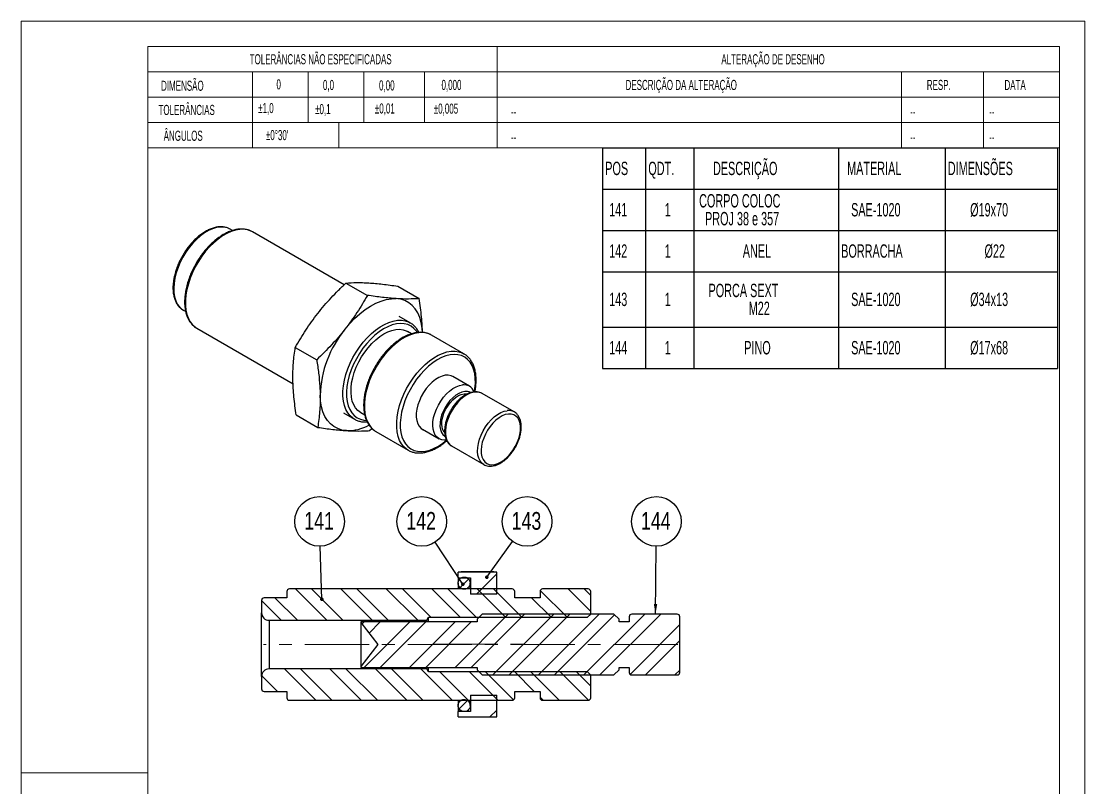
# Model space of a CAD drawing. Header units: millimetres. Extents: x 0 to 210, y 0 to 297.
# Drawn here: x 0 to 210, y 145.9 to 297.4 of the extents above; entities that cross this region are included whole.
import ezdxf

# ---------------------------------------------------------------- set-up
doc = ezdxf.new("R2010")
doc.units = ezdxf.units.MM
doc.linetypes.add('CENTERX2', pattern=[20.32, 12.7, -2.54, 2.54, -2.54])
doc.layers.add('COTAS', color=7, linetype='Continuous')
doc.styles.add('SLDTEXTSTYLE1', font='TXT', dxfattribs={"width": 0.589474})
doc.styles.add('SLDTEXTSTYLE5', font='TXT', dxfattribs={"width": 0.605})
doc.styles.add('SLDTEXTSTYLE6', font='TXT', dxfattribs={"width": 0.75})
doc.dimstyles.new('SLDDIMSTYLE0', dxfattribs={"dimtxt": 0.18, "dimasz": 2, "dimexe": 0, "dimexo": 0.0625, "dimgap": 0, "dimtad": 0, "dimtih": 1, "dimtoh": 1, "dimdec": 0, "dimrnd": 1e-09, "dimzin": 0, "dimdsep": 46, "dimtxsty": 'Standard', "dimsah": 1, "dimcen": 0.09, "dimadec": 0, "dimazin": 0, "dimtfac": 2, "dimtdec": 0, "dimtofl": 0, "dimtmove": 0, "dimatfit": 3, "dimfxl": 0, "dimfrac": 2, "dimtolj": 1, "dimtzin": 0, "dimarcsym": 0})
doc.dimstyles.new('SLDDIMSTYLE1', dxfattribs={"dimtxt": 0.18, "dimasz": 0.7, "dimexe": 0, "dimexo": 0.0625, "dimgap": 0, "dimtad": 0, "dimtih": 1, "dimtoh": 1, "dimdec": 0, "dimrnd": 1e-09, "dimzin": 0, "dimdsep": 46, "dimtxsty": 'Standard', "dimblk1": 'DOT', "dimblk2": 'DOT', "dimsah": 1, "dimcen": 0.09, "dimadec": 0, "dimazin": 0, "dimtfac": 0.7, "dimtdec": 0, "dimtofl": 0, "dimtmove": 0, "dimatfit": 3, "dimldrblk": 'DOT', "dimfxl": 0, "dimfrac": 2, "dimtolj": 1, "dimtzin": 0, "dimarcsym": 0})
pattern_1 = [(135, (0, 0), (-4.49013, -4.49013), []), (135, (-3.175, -1e-14), (-4.49013, -4.49013), [])]
pattern_2 = [(45, (0, 0), (-4.49013, 4.49013), []), (45, (0, 3.175), (-4.49013, 4.49013), [])]

# ---------------------------------------------------------------- blocks, each defined once
blk = doc.blocks.new('Bloco2')
at = {"color": 7, "linetype": 'Continuous', "lineweight": 18}
for p, q in [((210.04, 297.06), (0.04, 297.06)), ((0.04, 297.06), (0.04, 0.06)), ((210.04, 0.06), (210.04, 297.06)), ((205.04, 292.06), (25.04, 292.06)), ((25.04, 292.06), (25.04, 5.06)), ((205.04, 5.06), (205.04, 292.06)), ((0.04, 148.56), (25.04, 148.56))]:
    blk.add_line(p, q, dxfattribs=at)
blk = doc.blocks.new('SW_TABLEANNOTATION_0')
at = {"layer": 'COTAS', "color": 0}
for p, q in [((0, 0), (0, -8.16)), ((0, 0), (8.51, 0)), ((8.51, 0), (8.51, -8.16)), ((8.51, 0), (18, 0)), ((18, 0), (18, -8.16)), ((18, 0), (46.6, 0)), ((46.6, 0), (46.6, -8.16)), ((46.6, 0), (67.65, 0)), ((67.65, 0), (67.65, -8.16)), ((67.65, 0), (89.87, 0)), ((89.87, 0), (89.87, -8.16)), ((0, -8.16), (8.51, -8.16)), ((0, -8.16), (0, -16.33)), ((0, -8.16), (89.87, -8.16)), ((8.51, -8.16), (18, -8.16)), ((8.51, -8.16), (8.51, -16.33)), ((18, -8.16), (46.6, -8.16)), ((18, -8.16), (18, -16.33)), ((46.6, -8.16), (67.65, -8.16)), ((46.6, -8.16), (46.6, -16.33)), ((67.65, -8.16), (89.87, -8.16)), ((67.65, -8.16), (67.65, -16.33)), ((89.87, -8.16), (89.87, -16.33)), ((0, -16.33), (0, -24.49)), ((0, -16.33), (8.51, -16.33)), ((8.51, -16.33), (8.51, -24.49)), ((8.51, -16.33), (18, -16.33)), ((18, -16.33), (18, -24.49)), ((18, -16.33), (46.6, -16.33)), ((46.6, -16.33), (46.6, -24.49)), ((46.6, -16.33), (67.65, -16.33)), ((67.65, -16.33), (67.65, -24.49)), ((67.65, -16.33), (89.87, -16.33)), ((89.87, -16.33), (89.87, -24.49)), ((0, -24.49), (0, -35.43)), ((0, -24.49), (8.51, -24.49)), ((8.51, -24.49), (8.51, -35.43)), ((8.51, -24.49), (18, -24.49)), ((18, -24.49), (18, -35.43)), ((18, -24.49), (46.6, -24.49)), ((46.6, -24.49), (46.6, -35.43)), ((46.6, -24.49), (67.65, -24.49)), ((67.65, -24.49), (67.65, -35.43)), ((67.65, -24.49), (89.87, -24.49)), ((89.87, -24.49), (89.87, -35.43)), ((0, -35.43), (0, -43.6)), ((0, -35.43), (8.51, -35.43)), ((8.51, -35.43), (8.51, -43.6)), ((8.51, -35.43), (18, -35.43)), ((18, -35.43), (18, -43.6)), ((18, -35.43), (46.6, -35.43)), ((46.6, -35.43), (46.6, -43.6)), ((46.6, -35.43), (67.65, -35.43)), ((67.65, -35.43), (67.65, -43.6)), ((67.65, -35.43), (89.87, -35.43)), ((89.87, -35.43), (89.87, -43.6)), ((0, -43.6), (8.51, -43.6)), ((8.51, -43.6), (18, -43.6)), ((18, -43.6), (46.6, -43.6)), ((46.6, -43.6), (67.65, -43.6)), ((67.65, -43.6), (89.87, -43.6))]:
    blk.add_line(p, q, dxfattribs=at)
at = {"layer": 'COTAS', "color": 0, "attachment_point": 1, "style": 'SLDTEXTSTYLE5'}
for s, insert, char_height in [('DESCRIÇÃO', (21.81, -2.76), 2.646), ('DIMENSÕES', (68.18, -2.76), 2.646), ('POS', (0.53, -2.76), 2.646), ('QDT.', (9.04, -2.76), 2.646), ('MATERIAL', (48.3, -2.76), 2.646), ('CORPO COLOC', (19.07, -9.16), 2.6458), ('141', (1.31, -10.93), 2.646), ('1', (12.27, -10.93), 2.65), ('SAE-1020', (49.09, -10.93), 2.646), ('Ø19x70', (72.59, -10.93), 2.646), ('PROJ 38 e 357', (20.24, -12.69), 2.6458), ('142', (1.31, -19.09), 2.646), ('1', (12.27, -19.09), 2.65), ('ANEL', (27.69, -19.09), 2.646), ('BORRACHA', (47.13, -19.09), 2.646), ('Ø22', (75.43, -19.09), 2.646), ('PORCA SEXT', (20.93, -26.88), 2.646), ('143', (1.31, -28.64), 2.646), ('1', (12.27, -28.64), 2.65), ('SAE-1020', (49.09, -28.64), 2.646), ('Ø34x13', (72.59, -28.64), 2.646), ('M22', (28.87, -30.41), 2.646), ('144', (1.31, -38.19), 2.646), ('1', (12.27, -38.19), 2.65), ('PINO', (27.98, -38.19), 2.646), ('SAE-1020', (49.09, -38.19), 2.646), ('Ø17x68', (72.59, -38.19), 2.646)]:
    blk.add_mtext(s, dxfattribs=dict(at, insert=insert, char_height=char_height))
blk = doc.blocks.new('SW_NOTE_0_2')
at = {"layer": 'COTAS', "color": 0}
blk.add_circle((0.05, 4.91), 4.91, dxfattribs=at)
at = {"layer": 'COTAS', "color": 0, "insert": (-0.06, 6.76), "char_height": 3.5, "attachment_point": 2, "style": 'SLDTEXTSTYLE6'}
blk.add_mtext('144', dxfattribs=at)
blk = doc.blocks.new('SW_NOTE_0_3')
at = {"layer": 'COTAS', "color": 0}
blk.add_circle((-0.14, 4.91), 4.91, dxfattribs=at)
at = {"layer": 'COTAS', "color": 0, "insert": (-0.24, 6.76), "char_height": 3.5, "attachment_point": 2, "style": 'SLDTEXTSTYLE6'}
blk.add_mtext('141', dxfattribs=at)
blk = doc.blocks.new('_Dot')
at = {"color": 0, "linetype": 'ByBlock', "lineweight": -2}
blk.add_line((-0.5, 0), (-1, 0), dxfattribs=at)
at = {"color": 0, "linetype": 'ByBlock', "const_width": 0.5}
blk.add_lwpolyline([(-0.25, 0, 1), (0.25, 0, 1)], format="xyb", close=True, dxfattribs=at)
blk = doc.blocks.new('SW_NOTE_0_4')
at = {"layer": 'COTAS', "color": 0}
blk.add_circle((2.87, 3.99), 4.91, dxfattribs=at)
at = {"layer": 'COTAS', "color": 0, "insert": (2.76, 5.84), "char_height": 3.5, "attachment_point": 2, "style": 'SLDTEXTSTYLE6'}
blk.add_mtext('143', dxfattribs=at)
blk = doc.blocks.new('SW_NOTE_0_5')
at = {"layer": 'COTAS', "color": 0}
blk.add_circle((-2.69, 4.11), 4.91, dxfattribs=at)
at = {"layer": 'COTAS', "color": 0, "insert": (-2.8, 5.96), "char_height": 3.5, "attachment_point": 2, "style": 'SLDTEXTSTYLE6'}
blk.add_mtext('142', dxfattribs=at)

msp = doc.modelspace()

# ---------------------------------------------------------------- hatches: boundary and pattern name
at = {"layer": 'COTAS', "linetype": 'Continuous', "lineweight": 18}
h = msp.add_hatch(dxfattribs=at)
h.set_pattern_fill('STEEL', color=256, scale=2, style=0)
h.set_pattern_definition(pattern_2)
edge = h.paths.add_edge_path(flags=0)
edge.add_spline(control_points=[(87.86, 185.19), (87.98, 185.24), (88.1, 185.31), (88.21, 185.39), (88.31, 185.47), (88.41, 185.58), (88.48, 185.69), (88.55, 185.81), (88.6, 185.93), (88.63, 186.06), (88.66, 186.2), (88.67, 186.33), (88.65, 186.47), (88.64, 186.6), (88.6, 186.73), (88.54, 186.85), (88.48, 186.97), (88.4, 187.09), (88.3, 187.18), (88.21, 187.27), (88.09, 187.35), (87.97, 187.41), (87.85, 187.47), (87.72, 187.51), (87.58, 187.52), (87.45, 187.53), (87.31, 187.53), (87.18, 187.49), (87.05, 187.46), (86.92, 187.41), (86.81, 187.34), (86.7, 187.27), (86.6, 187.17), (86.51, 187.07), (86.43, 186.96), (86.37, 186.84), (86.32, 186.71), (86.28, 186.58), (86.26, 186.45), (86.26, 186.31), (86.26, 186.18), (86.28, 186.04), (86.33, 185.92), (86.38, 185.79), (86.44, 185.67), (86.53, 185.57), (86.61, 185.46), (86.72, 185.37), (86.83, 185.3), (86.95, 185.23), (87.08, 185.18), (87.21, 185.15), (87.34, 185.13), (87.48, 185.12), (87.61, 185.14), (87.69, 185.15), (87.78, 185.17), (87.86, 185.19)], knot_values=[0, 0, 0, 0, 0.000403, 0.000403, 0.000403, 0.000806, 0.000806, 0.000806, 0.001209, 0.001209, 0.001209, 0.001612, 0.001612, 0.001612, 0.002015, 0.002015, 0.002015, 0.002418, 0.002418, 0.002418, 0.00282, 0.00282, 0.00282, 0.003223, 0.003223, 0.003223, 0.003626, 0.003626, 0.003626, 0.004029, 0.004029, 0.004029, 0.004432, 0.004432, 0.004432, 0.004835, 0.004835, 0.004835, 0.005238, 0.005238, 0.005238, 0.005641, 0.005641, 0.005641, 0.006044, 0.006044, 0.006044, 0.006447, 0.006447, 0.006447, 0.00685, 0.00685, 0.00685, 0.007253, 0.007253, 0.007253, 0.007503, 0.007503, 0.007503, 0.007503], weights=[1, 1, 1, 1, 1, 1, 1, 1, 1, 1, 1, 1, 1, 1, 1, 1, 1, 1, 1, 1, 1, 1, 1, 1, 1, 1, 1, 1, 1, 1, 1, 1, 1, 1, 1, 1, 1, 1, 1, 1, 1, 1, 1, 1, 1, 1, 1, 1, 1, 1, 1, 1, 1, 1, 1, 1, 1, 1], degree=3, periodic=0)
h = msp.add_hatch(dxfattribs=at)
h.set_pattern_fill('ANSI32', color=256, style=0)
h.paths.add_polyline_path([(86.29, 187.37), (88.69, 187.37), (88.69, 184.17), (93.89, 184.17), (93.89, 188.47), (93.89, 188.48), (86.29, 188.48), (86.29, 188.47)], flags=0)
h = msp.add_hatch(dxfattribs=at)
h.set_pattern_fill('STEEL', color=256, scale=2, angle=90, style=0)
h.set_pattern_definition(pattern_1)
edge = h.paths.add_edge_path(flags=0)
edge.add_line((48.95, 178.97), (80.09, 178.97))
edge.add_line((80.09, 178.97), (80.45, 179.57))
edge.add_line((80.45, 179.57), (111.82, 179.57))
edge.add_line((111.82, 179.57), (112.45, 180.2))
edge.add_line((112.45, 180.2), (112.45, 184.67))
edge.add_arc((111.95, 184.67), 0.5, 0, 90)
edge.add_line((111.95, 185.17), (102.95, 185.17))
edge.add_arc((102.95, 184.67), 0.5, 90, 180)
edge.add_line((102.45, 184.67), (102.45, 183.42))
edge.add_line((102.45, 183.42), (97.45, 183.42))
edge.add_line((97.45, 183.42), (97.45, 184.67))
edge.add_arc((96.95, 184.67), 0.5, 0, 90)
edge.add_line((96.95, 185.17), (52.95, 185.17))
edge.add_arc((52.95, 184.67), 0.5, 90, 180)
edge.add_line((52.45, 184.67), (52.45, 183.42))
edge.add_line((52.45, 183.42), (47.95, 183.42))
edge.add_arc((47.95, 182.92), 0.5, 90, 180)
edge.add_line((47.45, 182.92), (47.45, 180.47))
edge.add_arc((48.95, 180.47), 1.5, 180, 270)
h = msp.add_hatch(dxfattribs=at)
h.set_pattern_fill('STEEL', color=256, scale=2, style=0)
h.set_pattern_definition(pattern_2)
edge = h.paths.add_edge_path(flags=0)
edge.add_line((118.05, 169.17), (118.05, 169.67))
edge.add_line((118.05, 169.67), (120.05, 169.67))
edge.add_line((120.05, 169.67), (120.05, 168.67))
edge.add_arc((120.55, 168.67), 0.5, 180, 270)
edge.add_line((120.55, 168.17), (129.55, 168.17))
edge.add_arc((129.55, 168.67), 0.5, 270, 360)
edge.add_line((130.05, 168.67), (130.05, 179.67))
edge.add_arc((129.55, 179.67), 0.5, 0, 90)
edge.add_line((129.55, 180.17), (120.55, 180.17))
edge.add_arc((120.55, 179.67), 0.5, 90, 180)
edge.add_line((120.05, 179.67), (120.05, 178.67))
edge.add_line((120.05, 178.67), (118.05, 178.67))
edge.add_line((118.05, 178.67), (118.05, 179.17))
edge.add_line((118.05, 179.17), (117.05, 180.17))
edge.add_line((117.05, 180.17), (91.05, 180.17))
edge.add_line((91.05, 180.17), (90.05, 179.17))
edge.add_line((90.05, 179.17), (90.05, 178.67))
edge.add_line((90.05, 178.67), (67.05, 178.67))
edge.add_line((67.05, 178.67), (67.05, 178.53))
edge.add_line((67.05, 178.53), (70.45, 174.17))
edge.add_line((70.45, 174.17), (67.05, 169.82))
edge.add_line((67.05, 169.82), (67.05, 169.67))
edge.add_line((67.05, 169.67), (90.05, 169.67))
edge.add_line((90.05, 169.67), (90.05, 169.17))
edge.add_line((90.05, 169.17), (91.05, 168.17))
edge.add_line((91.05, 168.17), (117.05, 168.17))
edge.add_line((117.05, 168.17), (118.05, 169.17))
h = msp.add_hatch(dxfattribs=at)
h.set_pattern_fill('STEEL', color=256, scale=2, angle=90, style=0)
h.set_pattern_definition(pattern_1)
edge = h.paths.add_edge_path(flags=0)
edge.add_line((111.82, 168.77), (80.45, 168.77))
edge.add_line((80.45, 168.77), (80.09, 169.37))
edge.add_line((80.09, 169.37), (48.95, 169.37))
edge.add_arc((48.95, 167.87), 1.5, 90, 180)
edge.add_line((47.45, 167.87), (47.45, 165.42))
edge.add_arc((47.95, 165.42), 0.5, 180, 270)
edge.add_line((47.95, 164.92), (52.45, 164.92))
edge.add_line((52.45, 164.92), (52.45, 163.67))
edge.add_arc((52.95, 163.67), 0.5, 180, 270)
edge.add_line((52.95, 163.17), (96.95, 163.17))
edge.add_arc((96.95, 163.67), 0.5, 270, 360)
edge.add_line((97.45, 163.67), (97.45, 164.92))
edge.add_line((97.45, 164.92), (102.45, 164.92))
edge.add_line((102.45, 164.92), (102.45, 163.67))
edge.add_arc((102.95, 163.67), 0.5, 180, 270)
edge.add_line((102.95, 163.17), (111.95, 163.17))
edge.add_arc((111.95, 163.67), 0.5, 270, 360)
edge.add_line((112.45, 163.67), (112.45, 168.15))
edge.add_line((112.45, 168.15), (111.82, 168.77))
h = msp.add_hatch(dxfattribs=at)
h.set_pattern_fill('ANSI32', color=256, style=0)
h.paths.add_polyline_path([(93.89, 164.17), (88.69, 164.17), (88.69, 160.97), (86.29, 160.97), (86.29, 159.87), (86.29, 159.87), (93.89, 159.87), (93.89, 159.87)], flags=0)
h = msp.add_hatch(dxfattribs=at)
h.set_pattern_fill('STEEL', color=256, scale=2, style=0)
h.set_pattern_definition(pattern_2)
edge = h.paths.add_edge_path(flags=0)
edge.add_spline(control_points=[(88.19, 161.17), (88.29, 161.26), (88.39, 161.36), (88.46, 161.47), (88.54, 161.58), (88.59, 161.71), (88.62, 161.84), (88.66, 161.97), (88.67, 162.11), (88.65, 162.24), (88.64, 162.37), (88.6, 162.51), (88.55, 162.63), (88.49, 162.75), (88.41, 162.87), (88.32, 162.96), (88.23, 163.06), (88.12, 163.14), (88, 163.2), (87.88, 163.26), (87.74, 163.3), (87.61, 163.32), (87.48, 163.33), (87.34, 163.33), (87.21, 163.3), (87.08, 163.27), (86.95, 163.22), (86.83, 163.15), (86.72, 163.08), (86.61, 162.99), (86.53, 162.89), (86.44, 162.78), (86.38, 162.66), (86.33, 162.54), (86.28, 162.41), (86.26, 162.27), (86.26, 162.14), (86.26, 162.01), (86.28, 161.87), (86.32, 161.74), (86.37, 161.62), (86.43, 161.49), (86.51, 161.39), (86.6, 161.28), (86.7, 161.19), (86.81, 161.12), (86.92, 161.04), (87.05, 160.99), (87.18, 160.96), (87.31, 160.93), (87.45, 160.92), (87.58, 160.93), (87.72, 160.95), (87.85, 160.99), (87.97, 161.04), (88.05, 161.08), (88.12, 161.12), (88.19, 161.17)], knot_values=[0, 0, 0, 0, 0.000403, 0.000403, 0.000403, 0.000806, 0.000806, 0.000806, 0.001209, 0.001209, 0.001209, 0.001612, 0.001612, 0.001612, 0.002015, 0.002015, 0.002015, 0.002418, 0.002418, 0.002418, 0.00282, 0.00282, 0.00282, 0.003223, 0.003223, 0.003223, 0.003626, 0.003626, 0.003626, 0.004029, 0.004029, 0.004029, 0.004432, 0.004432, 0.004432, 0.004835, 0.004835, 0.004835, 0.005238, 0.005238, 0.005238, 0.005641, 0.005641, 0.005641, 0.006044, 0.006044, 0.006044, 0.006447, 0.006447, 0.006447, 0.00685, 0.00685, 0.00685, 0.007253, 0.007253, 0.007253, 0.007503, 0.007503, 0.007503, 0.007503], weights=[1, 1, 1, 1, 1, 1, 1, 1, 1, 1, 1, 1, 1, 1, 1, 1, 1, 1, 1, 1, 1, 1, 1, 1, 1, 1, 1, 1, 1, 1, 1, 1, 1, 1, 1, 1, 1, 1, 1, 1, 1, 1, 1, 1, 1, 1, 1, 1, 1, 1, 1, 1, 1, 1, 1, 1, 1, 1], degree=3, periodic=0)

# ---------------------------------------------------------------- linework, layer by layer
at = {"color": 7, "linetype": 'Continuous', "lineweight": 18}
for p, q in [((205.01, 292.36), (25.01, 292.36)), ((25.01, 272.36), (25.01, 292.36)), ((93.95, 272.36), (93.95, 292.36)), ((205.01, 292.36), (205.01, 272.36)), ((25.01, 287.36), (93.95, 287.36)), ((45.64, 272.36), (45.64, 287.36)), ((56.64, 277.36), (56.64, 287.36)), ((67.64, 277.36), (67.64, 287.36)), ((79.64, 277.36), (79.64, 287.36)), ((93.95, 287.36), (205.01, 287.36)), ((173.82, 272.36), (173.82, 287.36)), ((190.01, 272.36), (190.01, 287.36)), ((25.01, 282.36), (93.95, 282.36)), ((93.95, 282.36), (205.01, 282.36)), ((25.01, 277.36), (93.95, 277.36)), ((62.7, 277.36), (62.7, 272.36)), ((93.95, 277.36), (205.01, 277.36)), ((25.01, 272.36), (93.95, 272.36)), ((93.95, 272.36), (205.01, 272.36))]:
    msp.add_line(p, q, dxfattribs=at)
at = {"color": 7, "linetype": 'Continuous', "lineweight": 25}
for p, q in [((41.28, 256.26), (41.15, 256.33)), ((41.73, 256), (41.28, 256.26)), ((45.69, 255.73), (45.53, 255.82)), ((63.78, 245.29), (45.69, 255.73)), ((64.13, 245.63), (68.36, 243.19)), ((74.34, 244.99), (78.57, 242.55)), ((32.03, 240.24), (32.48, 239.98)), ((76.8, 237.77), (74.63, 239.02)), ((76.8, 237.77), (76.89, 237.72)), ((34.55, 236.77), (34.69, 236.68)), ((34.69, 236.68), (53.68, 225.72)), ((77.08, 235.59), (76.28, 236.05)), ((81.04, 235.32), (80.89, 235.41)), ((87.41, 231.65), (81.04, 235.32)), ((54.12, 232.91), (58.35, 230.47)), ((87.41, 231.65), (87.5, 231.6)), ((88.51, 225.24), (85.24, 227.13)), ((97.35, 220.14), (90.99, 223.81)), ((54.32, 219.55), (58.56, 217.1)), ((63.64, 219.97), (65.8, 218.72)), ((65.8, 218.72), (65.66, 218.81)), ((67.03, 220.03), (67.83, 219.57)), ((68.77, 216.46), (69.21, 216.91)), ((69.9, 216.36), (70.04, 216.27)), ((79.24, 216.73), (82.51, 214.85)), ((70.04, 216.27), (76.41, 212.6)), ((76.41, 212.6), (76.26, 212.68)), ((84.88, 213.48), (84.99, 213.42)), ((84.99, 213.42), (91.35, 209.74)), ((86.29, 188.47), (86.29, 188.48)), ((93.89, 188.48), (86.29, 188.48)), ((86.29, 187.37), (86.29, 188.47)), ((86.29, 187.37), (88.69, 187.37)), ((86.29, 187.37), (86.29, 186.52)), ((87.09, 188.61), (93.08, 188.61)), ((88.69, 187.37), (88.69, 184.17)), ((93.89, 188.48), (93.89, 188.47)), ((93.89, 184.17), (93.89, 188.47)), ((96.95, 185.17), (52.95, 185.17)), ((86.26, 186.33), (86.26, 185.17)), ((88.66, 185.17), (88.66, 186.33)), ((111.95, 185.17), (102.95, 185.17)), ((47.45, 182.92), (47.45, 180.47)), ((52.45, 183.42), (47.95, 183.42)), ((52.45, 184.67), (52.45, 183.42)), ((93.89, 184.17), (88.69, 184.17)), ((97.45, 183.42), (97.45, 184.67)), ((102.45, 183.42), (97.45, 183.42)), ((102.45, 184.67), (102.45, 183.42)), ((112.45, 180.2), (112.45, 184.67)), ((47.45, 167.87), (47.45, 180.47)), ((48.95, 178.97), (48.95, 169.37)), ((48.95, 178.97), (80.09, 178.97)), ((67.05, 178.67), (67.05, 178.53)), ((90.05, 178.67), (67.05, 178.67)), ((67.05, 178.53), (70.45, 174.17)), ((67.05, 178.53), (67.05, 169.82)), ((80.09, 178.97), (80.45, 179.57)), ((80.09, 178.67), (80.09, 178.97)), ((80.45, 178.67), (80.45, 179.57)), ((80.45, 179.57), (111.82, 179.57)), ((90.05, 179.17), (91.05, 180.17)), ((90.05, 179.17), (90.05, 178.67)), ((117.05, 180.17), (91.05, 180.17)), ((111.82, 179.57), (112.45, 180.2)), ((112.45, 180.17), (112.45, 180.2)), ((117.05, 180.17), (118.05, 179.17)), ((118.05, 178.67), (118.05, 179.17)), ((120.05, 178.67), (118.05, 178.67)), ((120.05, 179.67), (120.05, 178.67)), ((129.55, 180.17), (120.55, 180.17)), ((130.05, 168.67), (130.05, 179.67)), ((70.45, 174.17), (67.05, 169.82)), ((80.09, 169.37), (48.95, 169.37)), ((67.05, 169.82), (67.05, 169.67)), ((67.05, 169.67), (90.05, 169.67)), ((80.09, 169.37), (80.09, 169.67)), ((80.45, 168.77), (80.09, 169.37)), ((80.45, 168.77), (80.45, 169.67)), ((111.82, 168.77), (80.45, 168.77)), ((90.05, 169.67), (90.05, 169.17)), ((91.05, 168.17), (90.05, 169.17)), ((91.05, 168.17), (117.05, 168.17)), ((112.45, 168.15), (111.82, 168.77)), ((112.45, 168.15), (112.45, 168.17)), ((112.45, 163.67), (112.45, 168.15)), ((118.05, 169.17), (117.05, 168.17)), ((118.05, 169.67), (120.05, 169.67)), ((118.05, 169.17), (118.05, 169.67)), ((120.05, 169.67), (120.05, 168.67)), ((120.55, 168.17), (129.55, 168.17)), ((47.45, 167.87), (47.45, 165.42)), ((47.95, 164.92), (52.45, 164.92)), ((52.45, 164.92), (52.45, 163.67)), ((88.69, 164.17), (93.89, 164.17)), ((88.69, 164.17), (88.69, 160.97)), ((93.89, 159.87), (93.89, 164.17)), ((97.45, 164.92), (102.45, 164.92)), ((97.45, 163.67), (97.45, 164.92)), ((102.45, 164.92), (102.45, 163.67)), ((52.95, 163.17), (96.95, 163.17)), ((86.26, 163.17), (86.26, 162.13)), ((86.29, 161.94), (86.29, 160.97)), ((88.66, 162.13), (88.66, 163.17)), ((102.95, 163.17), (111.95, 163.17)), ((88.69, 160.97), (86.29, 160.97)), ((86.29, 159.87), (86.29, 160.97)), ((86.29, 159.87), (93.89, 159.87)), ((86.29, 159.87), (86.29, 159.87)), ((93.89, 159.87), (93.89, 159.87))]:
    msp.add_line(p, q, dxfattribs=at)
at = {"color": 8, "linetype": 'Continuous', "lineweight": 25, "flags": 128}
for points in [[(41.15, 256.33), (40.71, 256.52), (40.05, 256.66), (39.33, 256.69), (38.58, 256.58), (37.8, 256.35), (37, 255.99), (36.19, 255.52), (35.39, 254.94), (34.62, 254.25), (33.87, 253.48), (33.16, 252.62), (32.51, 251.7), (31.92, 250.73), (31.4, 249.72), (30.96, 248.68), (30.61, 247.64)], [(45.53, 255.82), (45.37, 255.9), (44.68, 256.13), (43.94, 256.24), (43.16, 256.22), (42.33, 256.08), (41.48, 255.81), (40.62, 255.42), (39.74, 254.92), (38.88, 254.31), (38.03, 253.59), (37.2, 252.78), (36.42, 251.89), (35.68, 250.93), (35, 249.9), (34.38, 248.84), (33.84, 247.73), (33.38, 246.61), (33, 245.49)], [(30.61, 247.64), (30.35, 246.61), (30.18, 245.61), (30.11, 244.64), (30.14, 243.73), (30.27, 242.89), (30.5, 242.13), (30.82, 241.46), (31.23, 240.89), (31.72, 240.44), (32.03, 240.24)], [(33, 245.49), (32.71, 244.37), (32.52, 243.28), (32.42, 242.22), (32.42, 241.21), (32.52, 240.27), (32.72, 239.4), (33, 238.62), (33.38, 237.93), (33.85, 237.34), (34.39, 236.87), (34.55, 236.77)], [(65.66, 218.81), (65.5, 218.91), (64.96, 219.38), (64.5, 219.97), (64.12, 220.66), (63.83, 221.44), (63.63, 222.31), (63.53, 223.25), (63.53, 224.26), (63.63, 225.32), (63.82, 226.41), (64.11, 227.53), (64.49, 228.65), (64.95, 229.77), (65.5, 230.88), (66.11, 231.94), (66.79, 232.97), (67.53, 233.93), (68.32, 234.82), (69.14, 235.63), (69.99, 236.34), (70.86, 236.96), (71.73, 237.46), (72.6, 237.85), (73.45, 238.12), (74.27, 238.26), (75.06, 238.28), (75.8, 238.17), (76.48, 237.94), (76.8, 237.77)], [(78.2, 235.86), (78.03, 236.12), (77.54, 236.67), (76.97, 237.09), (76.34, 237.4), (75.64, 237.58), (74.88, 237.63), (74.08, 237.55), (73.25, 237.34), (72.4, 237), (71.54, 236.55), (70.68, 235.98), (69.83, 235.3), (69.01, 234.53), (68.22, 233.66), (67.48, 232.72), (66.79, 231.72), (66.18, 230.67), (65.63, 229.58), (65.17, 228.47), (64.79, 227.36), (64.51, 226.25), (64.32, 225.17), (64.24, 224.13), (64.25, 223.14), (64.36, 222.21), (64.57, 221.37), (64.88, 220.62), (65.28, 219.96), (65.77, 219.42), (66.33, 218.99), (66.97, 218.69), (67.67, 218.51), (68.17, 218.46)], [(80.89, 235.41), (80.72, 235.49), (80.04, 235.72), (79.3, 235.83), (78.51, 235.81), (77.69, 235.67), (76.84, 235.4), (75.97, 235.01), (75.1, 234.51), (74.23, 233.9), (73.38, 233.18), (72.56, 232.37), (71.77, 231.48), (71.04, 230.52), (70.35, 229.49), (69.74, 228.43), (69.2, 227.32), (68.73, 226.2), (68.35, 225.08)], [(76.26, 212.68), (76.11, 212.79), (75.57, 213.26), (75.1, 213.84), (74.72, 214.53), (74.43, 215.32), (74.24, 216.19), (74.14, 217.13), (74.14, 218.14), (74.24, 219.19), (74.43, 220.29), (74.72, 221.4), (75.1, 222.53), (75.56, 223.65), (76.1, 224.75), (76.72, 225.82), (77.4, 226.84), (78.14, 227.81), (78.92, 228.7), (79.75, 229.51), (80.6, 230.22), (81.46, 230.84), (82.34, 231.34), (83.2, 231.73), (84.05, 232), (84.88, 232.14), (85.66, 232.16), (86.4, 232.05), (87.08, 231.82), (87.41, 231.65)], [(89.48, 224.07), (89.59, 224.79), (89.68, 225.84), (89.66, 226.82), (89.55, 227.75), (89.34, 228.59), (89.03, 229.35), (88.63, 230), (88.15, 230.54), (87.58, 230.97), (86.94, 231.28), (86.24, 231.45), (85.49, 231.5), (84.69, 231.42), (83.86, 231.22), (83.01, 230.88), (82.15, 230.43), (81.28, 229.86), (80.44, 229.18), (79.61, 228.4), (78.83, 227.54), (78.08, 226.6), (77.4, 225.6), (76.78, 224.54), (76.24, 223.46), (75.77, 222.35), (75.4, 221.23), (75.12, 220.13), (74.93, 219.05), (74.84, 218), (74.86, 217.01), (74.97, 216.09), (75.18, 215.25), (75.49, 214.49), (75.89, 213.84), (76.37, 213.3), (76.94, 212.87), (77.58, 212.56), (78.28, 212.38), (79.03, 212.34), (79.83, 212.42), (80.66, 212.62), (81.51, 212.96), (82.37, 213.41), (83.24, 213.98), (84, 214.59)], [(68.35, 225.08), (68.07, 223.96), (67.87, 222.87), (67.78, 221.81), (67.78, 220.8), (67.88, 219.86), (68.07, 218.99), (68.36, 218.21), (68.74, 217.52), (69.2, 216.93), (69.75, 216.46), (69.9, 216.36)], [(90.99, 223.81), (90.96, 223.83), (90.46, 224.02), (89.9, 224.09), (89.3, 224.03), (88.67, 223.84), (88.02, 223.53), (87.38, 223.11), (86.74, 222.58), (86.14, 221.95), (85.58, 221.25), (85.07, 220.49), (84.64, 219.68), (84.28, 218.85), (84.01, 218.01), (83.83, 217.19), (83.75, 216.4), (83.77, 215.66), (83.89, 214.99), (84.1, 214.4), (84.41, 213.92), (84.8, 213.54), (84.88, 213.48)], [(91.36, 209.74), (90.96, 210.04), (90.61, 210.47), (90.35, 211.01), (90.18, 211.64), (90.11, 212.35), (90.14, 213.11), (90.27, 213.92), (90.5, 214.76), (90.81, 215.59), (91.21, 216.42), (91.68, 217.2), (92.22, 217.94), (92.8, 218.6), (93.42, 219.18), (94.06, 219.66), (94.71, 220.03), (95.35, 220.28), (95.97, 220.4)]]:
    msp.add_lwpolyline(points, dxfattribs=at)
at = {"color": 7, "linetype": 'Continuous', "lineweight": 25, "flags": 128}
for points in [[(63.93, 236.5), (64.86, 237.61), (65.84, 238.64), (66.86, 239.56), (67.9, 240.38), (68.96, 241.07), (70.02, 241.64), (71.06, 242.07), (72.09, 242.37), (73.09, 242.53), (74.04, 242.54)], [(79.24, 235.87), (79.17, 236.71), (78.99, 237.81), (78.7, 238.82), (78.3, 239.72), (77.8, 240.51), (77.21, 241.19), (76.53, 241.73), (75.77, 242.14), (74.94, 242.41), (74.04, 242.54)], [(67.03, 220.03), (67, 220.05), (66.47, 220.45), (66.02, 220.96), (65.65, 221.57), (65.38, 222.29), (65.2, 223.09), (65.12, 223.97), (65.14, 224.91), (65.25, 225.9), (65.47, 226.92), (65.77, 227.96), (66.17, 229), (66.65, 230.02), (67.21, 231.01), (67.83, 231.96), (68.51, 232.85), (69.24, 233.67), (70, 234.4), (70.79, 235.03), (71.6, 235.56), (72.4, 235.98), (73.19, 236.27), (73.96, 236.44), (74.7, 236.49), (75.39, 236.4), (76.02, 236.19), (76.28, 236.05)], [(85.53, 226.96), (85.36, 227.09), (84.87, 227.31), (84.33, 227.41), (83.73, 227.39), (83.11, 227.23), (82.46, 226.95), (81.81, 226.55), (81.17, 226.04), (80.55, 225.44), (79.98, 224.75), (79.45, 224), (79, 223.2), (78.62, 222.37), (78.32, 221.53)], [(83.91, 214.58), (83.6, 214.56), (83.04, 214.63), (82.54, 214.83), (82.12, 215.15), (81.77, 215.58), (81.51, 216.11), (81.34, 216.74), (81.27, 217.45), (81.3, 218.22), (81.43, 219.03), (81.66, 219.86), (81.97, 220.7), (82.37, 221.52), (82.84, 222.31), (83.38, 223.04), (83.96, 223.71), (84.58, 224.28), (85.22, 224.76), (85.87, 225.13), (86.52, 225.38), (87.13, 225.51), (87.13, 225.51)], [(64.23, 216.45), (63.34, 216.58), (62.5, 216.85), (61.74, 217.26), (61.06, 217.81), (60.47, 218.48), (59.97, 219.27), (59.57, 220.18), (59.28, 221.18), (59.1, 222.28), (59.03, 223.46)], [(87.57, 224.19), (87, 224.07), (86.4, 223.82), (85.8, 223.45), (85.22, 222.97), (84.66, 222.4), (84.15, 221.74), (83.69, 221.03), (83.31, 220.27), (83.01, 219.5), (82.81, 218.73), (82.7, 217.99), (82.69, 217.29), (82.79, 216.66), (82.98, 216.12), (83.27, 215.68), (83.64, 215.35), (83.68, 215.33)], [(83.58, 216.06), (83.51, 216.15), (83.25, 216.59), (83.1, 217.13), (83.04, 217.75), (83.08, 218.43), (83.23, 219.16), (83.47, 219.89), (83.8, 220.62), (84.21, 221.32), (84.68, 221.96), (85.2, 222.53), (85.75, 223), (86.32, 223.37), (86.89, 223.61), (87.44, 223.73)], [(87.44, 223.73), (87.94, 223.72), (87.99, 223.71)], [(78.32, 221.53), (78.12, 220.69), (78.02, 219.89), (78.01, 219.13), (78.1, 218.44), (78.3, 217.83), (78.58, 217.32), (78.95, 216.91), (79.4, 216.62), (79.53, 216.57)], [(96.19, 219.74), (95.59, 219.62), (94.98, 219.37), (94.35, 219), (93.73, 218.52), (93.14, 217.94), (92.59, 217.28), (92.09, 216.56), (91.67, 215.78), (91.32, 214.98), (91.05, 214.17), (90.89, 213.38), (90.82, 212.62), (90.85, 211.92), (90.98, 211.29), (91.21, 210.75), (91.53, 210.31), (91.93, 209.99), (92.4, 209.79), (92.94, 209.71), (93.51, 209.77), (94.12, 209.96), (94.75, 210.27), (95.37, 210.7), (95.98, 211.23), (96.55, 211.85), (97.08, 212.54), (97.54, 213.3), (97.93, 214.09), (98.24, 214.89), (98.45, 215.7), (98.57, 216.47), (98.59, 217.21), (98.51, 217.88), (98.33, 218.46), (98.05, 218.96), (97.69, 219.34), (97.25, 219.6), (96.75, 219.74), (96.19, 219.74)]]:
    msp.add_lwpolyline(points, dxfattribs=at)
at = {"color": 7, "linetype": 'Continuous', "lineweight": 25}
for centre, radius, start, end in [((80.7, 222.75), 21.68, 140.6576, 178.1416), ((87.4, 223.31), 2.21, 22.4296, 97.0011), ((87.81, 222.34), 1.87, 61.9622, 97.3641), ((64.43, 225.09), 8.64, 268.6943, 299.4081), ((52.95, 184.67), 0.5, 90, 180), ((96.95, 184.67), 0.5, 0, 90), ((102.95, 184.67), 0.5, 90, 180), ((111.95, 184.67), 0.5, 0, 90), ((47.95, 182.92), 0.5, 90, 180), ((48.95, 180.47), 1.5, 180, 270), ((120.55, 179.67), 0.5, 90, 180), ((129.55, 179.67), 0.5, 0, 90), ((48.95, 167.87), 1.5, 90, 180), ((120.55, 168.67), 0.5, 180, 270), ((129.55, 168.67), 0.5, 270, 0), ((47.95, 165.42), 0.5, 180, 270), ((52.95, 163.67), 0.5, 180, 270), ((96.95, 163.67), 0.5, 270, 360), ((102.95, 163.67), 0.5, 180, 270), ((111.95, 163.67), 0.5, 270, 360)]:
    msp.add_arc(centre, radius, start, end, dxfattribs=at)
at = {"color": 8, "linetype": 'Continuous', "lineweight": 25}
msp.add_arc((96.26, 218.17), 2.25, 61.4161, 97.256, dxfattribs=at)
at = {"color": 7, "linetype": 'Continuous', "lineweight": 25}
for points, knots in [([(41.13, 256.32), (41.09, 256.35), (40.86, 256.49), (40.39, 256.63), (39.72, 256.75), (39.02, 256.74), (38.28, 256.62), (37.52, 256.38), (36.75, 256.03), (35.97, 255.58), (35.21, 255.03), (34.46, 254.39), (33.75, 253.66), (33.07, 252.87), (32.45, 252.01), (31.88, 251.1), (31.37, 250.16), (30.93, 249.19), (30.63, 248.41), (30.49, 247.95), (30.45, 247.82)], [0, 0, 0, 0, 0.0137305, 0.0715445, 0.1294601, 0.1879784, 0.2473286, 0.3074393, 0.3680645, 0.4289441, 0.4898801, 0.5507667, 0.6115792, 0.6723206, 0.733008, 0.7936644, 0.8543152, 0.9149835, 0.9756914, 1, 1, 1, 1]), ([(45.51, 255.82), (45.34, 255.9), (44.96, 256.09), (44.3, 256.25), (43.56, 256.31), (42.79, 256.26), (41.98, 256.1), (41.15, 255.82), (40.31, 255.44), (39.46, 254.94), (38.63, 254.35), (37.82, 253.67), (37.03, 252.9), (36.28, 252.06), (35.57, 251.15), (34.91, 250.19), (34.32, 249.18), (33.79, 248.15), (33.33, 247.09), (33.03, 246.25), (32.88, 245.78), (32.85, 245.66)], [0, 0, 0, 0, 0.043204, 0.0965, 0.150097, 0.204252, 0.259017, 0.31428, 0.369859, 0.425588, 0.481346, 0.537066, 0.592733, 0.648346, 0.703916, 0.759456, 0.814981, 0.87051, 0.926054, 0.98163, 1, 1, 1, 1]), ([(30.45, 247.82), (30.41, 247.65), (30.26, 247.15), (30.09, 246.33), (29.98, 245.38), (29.95, 244.47), (30.02, 243.61), (30.18, 242.8), (30.43, 242.07), (30.77, 241.42), (31.2, 240.87), (31.65, 240.46), (31.98, 240.27), (32.12, 240.2)], [0, 0, 0, 0, 0.051793, 0.149985, 0.248383, 0.346986, 0.445772, 0.544614, 0.643194, 0.741052, 0.837672, 0.93277, 1, 1, 1, 1]), ([(64.13, 245.63), (64.81, 245.67), (65.84, 245.73), (67.4, 245.71), (68.24, 245.66), (68.66, 245.64)], [0, 0, 0, 0, 0.498032, 0.748699, 1, 1, 1, 1]), ([(32.85, 245.66), (32.79, 245.47), (32.64, 244.93), (32.45, 244.04), (32.3, 243), (32.25, 242), (32.29, 241.05), (32.42, 240.14), (32.64, 239.31), (32.95, 238.55), (33.35, 237.88), (33.83, 237.32), (34.23, 236.95), (34.49, 236.81), (34.54, 236.79)], [0, 0, 0, 0, 0.049185, 0.14246, 0.235885, 0.329456, 0.423166, 0.516966, 0.61068, 0.704051, 0.79673, 0.888387, 0.978903, 1, 1, 1, 1]), ([(58.55, 239.6), (58.98, 240.13), (60.26, 241.71), (62.14, 243.72), (63.63, 245.15), (64.13, 245.63)], [0, 0, 0, 0, 0.248615, 0.748663, 1, 1, 1, 1]), ([(68.66, 245.64), (69.1, 245.61), (70.4, 245.52), (72.32, 245.29), (73.83, 245.07), (74.34, 244.99)], [0, 0, 0, 0, 0.248615, 0.748663, 1, 1, 1, 1]), ([(68.36, 243.19), (68.03, 242.62), (67.04, 240.9), (65.58, 238.66), (64.34, 237.04), (63.93, 236.5)], [0, 0, 0, 0, 0.248891, 0.74869, 1, 1, 1, 1]), ([(74.04, 242.54), (73.6, 242.57), (72.74, 242.63), (70.88, 242.83), (69.37, 243.04), (68.36, 243.19)], [0, 0, 0, 0, 0.248606, 0.497861, 1, 1, 1, 1]), ([(78.57, 242.55), (78.24, 242.53), (77.22, 242.46), (75.72, 242.45), (74.46, 242.52), (74.04, 242.54)], [0, 0, 0, 0, 0.248891, 0.74869, 1, 1, 1, 1]), ([(79.23, 235.86), (79.22, 236.31), (79.17, 237.9), (78.94, 240.14), (78.67, 241.94), (78.57, 242.55)], [0, 0, 0, 0, 0.211741, 0.736329, 1, 1, 1, 1]), ([(54.12, 232.91), (54.79, 234.05), (55.79, 235.76), (57.31, 237.98), (58.14, 239.06), (58.55, 239.6)], [0, 0, 0, 0, 0.498032, 0.748699, 1, 1, 1, 1]), ([(78.53, 235.86), (78.53, 235.87), (78.42, 236.13), (78.13, 236.57), (77.66, 237.14), (77.24, 237.51), (76.96, 237.66), (76.89, 237.7)], [0, 0, 0, 0, 0.012306, 0.313356, 0.611083, 0.905103, 1, 1, 1, 1]), ([(63.93, 236.5), (63.5, 235.97), (62.65, 234.92), (60.83, 232.88), (59.34, 231.43), (58.35, 230.47)], [0, 0, 0, 0, 0.248606, 0.497861, 1, 1, 1, 1]), ([(80.87, 235.41), (80.7, 235.49), (80.32, 235.68), (79.66, 235.84), (78.92, 235.9), (78.14, 235.85), (77.33, 235.69), (76.5, 235.41), (75.66, 235.03), (74.82, 234.53), (73.99, 233.94), (73.17, 233.26), (72.38, 232.49), (71.63, 231.65), (70.93, 230.74), (70.27, 229.78), (69.67, 228.77), (69.14, 227.74), (68.68, 226.68), (68.38, 225.84), (68.24, 225.37), (68.2, 225.25)], [0, 0, 0, 0, 0.043204, 0.0965, 0.150097, 0.204252, 0.259017, 0.31428, 0.369859, 0.425588, 0.481346, 0.537066, 0.592733, 0.648346, 0.703916, 0.759456, 0.814981, 0.87051, 0.926054, 0.98163, 1, 1, 1, 1]), ([(53.65, 226.56), (53.65, 227.11), (53.65, 228.78), (53.82, 230.89), (54.04, 232.41), (54.12, 232.91)], [0, 0, 0, 0, 0.248615, 0.748663, 1, 1, 1, 1]), ([(89.6, 224.12), (89.61, 224.18), (89.7, 224.59), (89.79, 225.33), (89.85, 226.33), (89.81, 227.29), (89.68, 228.19), (89.46, 229.02), (89.14, 229.78), (88.75, 230.45), (88.26, 231.01), (87.84, 231.39), (87.57, 231.54), (87.5, 231.58)], [0, 0, 0, 0, 0.01665, 0.122777, 0.229069, 0.33552, 0.442073, 0.548528, 0.654594, 0.759874, 0.863992, 0.966813, 1, 1, 1, 1]), ([(58.35, 230.47), (58.49, 229.57), (58.75, 227.78), (58.97, 225.44), (59.01, 224.02), (59.03, 223.46)], [0, 0, 0, 0, 0.373645, 0.748705, 1, 1, 1, 1]), ([(54.32, 219.55), (54.23, 220.15), (53.96, 221.94), (53.72, 224.29), (53.67, 225.99), (53.65, 226.56)], [0, 0, 0, 0, 0.248891, 0.74869, 1, 1, 1, 1]), ([(68.2, 225.25), (68.15, 225.06), (67.99, 224.52), (67.8, 223.63), (67.66, 222.59), (67.6, 221.59), (67.64, 220.63), (67.77, 219.73), (67.99, 218.9), (68.31, 218.14), (68.7, 217.47), (69.19, 216.91), (69.59, 216.54), (69.85, 216.4), (69.89, 216.37)], [0, 0, 0, 0, 0.049185, 0.14246, 0.235885, 0.329456, 0.423166, 0.516966, 0.61068, 0.704051, 0.79673, 0.888387, 0.978903, 1, 1, 1, 1]), ([(59.03, 223.46), (59.03, 222.9), (59.03, 221.8), (58.91, 219.65), (58.7, 218.12), (58.56, 217.1)], [0, 0, 0, 0, 0.248606, 0.497861, 1, 1, 1, 1]), ([(91.01, 223.79), (90.86, 223.87), (90.56, 224.03), (90.04, 224.13), (89.47, 224.14), (88.87, 224.03), (88.25, 223.82), (87.62, 223.49), (87, 223.05), (86.4, 222.53), (85.83, 221.92), (85.3, 221.25), (84.84, 220.53), (84.43, 219.77), (84.1, 218.98), (83.84, 218.18), (83.67, 217.4), (83.59, 216.63), (83.6, 215.9), (83.71, 215.22), (83.92, 214.61), (84.22, 214.09), (84.54, 213.72), (84.79, 213.56), (84.87, 213.51)], [0, 0, 0, 0, 0.039174, 0.083059, 0.127374, 0.172698, 0.21908, 0.266173, 0.313561, 0.360938, 0.408221, 0.455414, 0.50255, 0.549677, 0.596837, 0.644074, 0.69144, 0.738982, 0.786726, 0.834627, 0.88239, 0.929526, 0.975508, 1, 1, 1, 1]), ([(65.65, 218.83), (65.72, 218.78), (65.97, 218.6), (66.49, 218.39), (67.18, 218.21), (67.8, 218.14), (68.18, 218.18), (68.31, 218.19)], [0, 0, 0, 0, 0.088258, 0.348525, 0.60862, 0.870182, 1, 1, 1, 1]), ([(91.36, 209.75), (91.5, 209.68), (91.79, 209.52), (92.3, 209.42), (92.87, 209.41), (93.47, 209.52), (94.09, 209.74), (94.72, 210.07), (95.34, 210.5), (95.94, 211.02), (96.51, 211.63), (97.03, 212.3), (97.5, 213.02), (97.91, 213.79), (98.24, 214.57), (98.5, 215.37), (98.67, 216.16), (98.75, 216.92), (98.74, 217.65), (98.63, 218.33), (98.42, 218.94), (98.12, 219.46), (97.75, 219.88), (97.46, 220.06), (97.33, 220.14)], [0, 0, 0, 0, 0.036095, 0.079484, 0.123298, 0.168109, 0.213966, 0.260526, 0.307379, 0.35422, 0.400968, 0.447627, 0.49423, 0.540823, 0.58745, 0.634153, 0.680983, 0.727988, 0.775191, 0.822551, 0.869773, 0.916376, 0.961838, 1, 1, 1, 1]), ([(58.56, 217.1), (59.56, 216.96), (61.06, 216.74), (62.92, 216.55), (63.79, 216.49), (64.23, 216.45)], [0, 0, 0, 0, 0.498032, 0.748699, 1, 1, 1, 1]), ([(64.23, 216.45), (64.65, 216.43), (65.91, 216.37), (67.41, 216.38), (68.43, 216.44), (68.77, 216.46)], [0, 0, 0, 0, 0.248615, 0.748663, 1, 1, 1, 1]), ([(76.26, 212.7), (76.32, 212.66), (76.58, 212.48), (77.1, 212.27), (77.79, 212.08), (78.53, 212.02), (79.31, 212.07), (80.12, 212.23), (80.95, 212.51), (81.79, 212.9), (82.63, 213.39), (83.38, 213.91), (83.84, 214.31), (84.02, 214.47)], [0, 0, 0, 0, 0.032991, 0.130281, 0.227506, 0.32528, 0.424071, 0.523976, 0.624789, 0.726179, 0.827843, 0.929558, 1, 1, 1, 1]), ([(87.86, 185.19), (87.98, 185.25), (88.22, 185.37), (88.5, 185.68), (88.65, 186.06), (88.67, 186.47), (88.56, 186.86), (88.32, 187.2), (87.98, 187.43), (87.59, 187.54), (87.18, 187.52), (86.8, 187.36), (86.5, 187.08), (86.3, 186.72), (86.24, 186.31), (86.31, 185.91), (86.51, 185.55), (86.82, 185.28), (87.2, 185.13), (87.56, 185.11), (87.77, 185.17), (87.86, 185.19)], [0, 0, 0, 0, 0.053689, 0.107377, 0.161066, 0.214755, 0.268444, 0.322132, 0.375821, 0.42951, 0.483199, 0.536887, 0.590576, 0.644265, 0.697953, 0.751642, 0.805331, 0.85902, 0.912708, 0.966397, 1, 1, 1, 1]), ([(86.29, 188.48), (86.3, 188.49), (86.33, 188.51), (86.5, 188.54), (86.75, 188.58), (86.98, 188.6), (87.09, 188.61)], [0, 0, 0, 0, 0.248976, 0.497965, 0.748972, 1, 1, 1, 1]), ([(93.08, 188.61), (93.2, 188.6), (93.42, 188.58), (93.67, 188.55), (93.84, 188.51), (93.87, 188.49), (93.89, 188.48)], [0, 0, 0, 0, 0.249118, 0.498216, 0.749115, 1, 1, 1, 1]), ([(88.19, 161.17), (88.29, 161.27), (88.49, 161.45), (88.64, 161.83), (88.68, 162.24), (88.57, 162.64), (88.34, 162.98), (88.01, 163.22), (87.61, 163.34), (87.2, 163.32), (86.82, 163.17), (86.51, 162.9), (86.31, 162.54), (86.24, 162.14), (86.3, 161.74), (86.5, 161.37), (86.8, 161.1), (87.18, 160.94), (87.59, 160.91), (87.94, 161.01), (88.12, 161.13), (88.19, 161.17)], [0, 0, 0, 0, 0.053689, 0.107377, 0.161066, 0.214755, 0.268444, 0.322133, 0.375821, 0.42951, 0.483199, 0.536887, 0.590576, 0.644265, 0.697954, 0.751642, 0.805331, 0.85902, 0.912708, 0.966397, 1, 1, 1, 1])]:
    msp.add_open_spline(points, degree=3, knots=knots, dxfattribs=at)
at = {"layer": 'COTAS', "linetype": 'CENTERX2', "lineweight": 18}
for p, q in [((129.65, 174.17), (47.85, 174.17)), ((81.39, 174.23), (99.49, 174.23))]:
    msp.add_line(p, q, dxfattribs=at)

# ---------------------------------------------------------------- block references
at = {"layer": 'COTAS'}
for name, p in [('Bloco2', (-0.03, 0.3)), ('SW_TABLEANNOTATION_0', (114.79, 272.36)), ('SW_NOTE_0_3', (59.06, 193.61)), ('SW_NOTE_0_5', (81.77, 194.41)), ('SW_NOTE_0_4', (97.01, 194.53)), ('SW_NOTE_0_2', (125.37, 193.61))]:
    msp.add_blockref(name, p, dxfattribs=at)

# ---------------------------------------------------------------- texts
at = {"color": 7, "linetype": 'Continuous', "lineweight": 0, "char_height": 2, "style": 'SLDTEXTSTYLE1'}
for s, insert, attachment_point in [('TOLERÂNCIAS NÃO ESPECIFICADAS', (59.13, 290.85), 2), ('ALTERAÇÃO DE DESENHO', (148.46, 290.85), 2), ('DIMENSÃO', (27.62, 285.61), 1), ('0', (50.4, 285.89), 1), ('0,0', (59.58, 285.77), 1), ('0,00', (70.66, 285.68), 1), ('0,000', (82.99, 285.77), 1), ('DESCRIÇÃO DA ALTERAÇÃO', (119.34, 285.77), 1), ('RESP.', (178.82, 285.77), 1), ('DATA', (194.16, 285.77), 1), ('TOLERÂNCIAS', (27.11, 280.83), 1), ('±1,0', (46.79, 281.2), 1), ('±0,1', (58.03, 281), 1), ('±0,01', (69.84, 281.12), 1), ('±0,005', (81.47, 281.09), 1), ('--', (96.69, 280.49), 1), ('--', (175.54, 280.49), 1), ('--', (191.14, 280.49), 1), ('ÂNGULOS', (28.13, 275.73), 1), ("±0°30'", (48.32, 275.86), 1), ('--', (96.69, 275.49), 1), ('--', (175.54, 275.49), 1), ('--', (191.14, 275.49), 1)]:
    msp.add_mtext(s, dxfattribs=dict(at, insert=insert, attachment_point=attachment_point))

# ---------------------------------------------------------------- leaders
at = {"layer": 'COTAS'}
for points, dimstyle in [([(59.36, 183.13), (59.06, 193.61)], 'SLDDIMSTYLE1'), ([(87.21, 186.1), (81.77, 194.41)], 'SLDDIMSTYLE1'), ([(91.94, 187.49), (97.01, 194.53)], 'SLDDIMSTYLE1'), ([(125.24, 180.17), (125.37, 193.61)], 'SLDDIMSTYLE0')]:
    msp.add_leader(points, dimstyle=dimstyle, dxfattribs=at)

doc.saveas('drawing.dxf')
